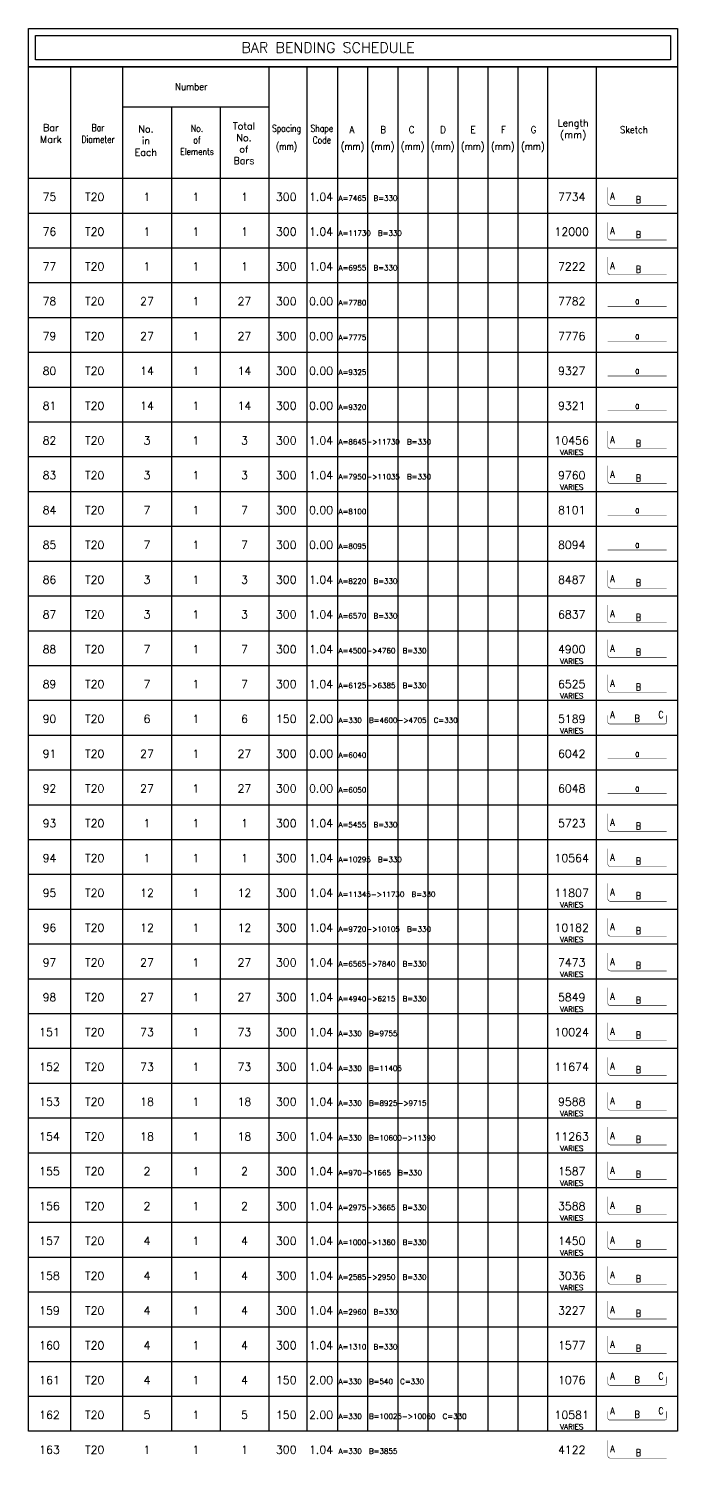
# Model space of a CAD drawing. Extents: x 660761725 to 1323371458, y 2734871439 to 5470067957.
# Drawn here: x 661904022 to 661908681, y 2734938265 to 2734948536 of the extents above; entities that cross this region are included whole.
import ezdxf
from ezdxf.enums import TextEntityAlignment as Align

# ---------------------------------------------------------------- set-up
doc = ezdxf.new("R2010")
doc.units = 0
for name, color, linetype in [('S-SCHEDULE', 140, 'Continuous'), ('S-SKETCH', 1, 'Continuous'), ('S-TEXT-SKETCH', 255, 'Continuous')]:
    doc.layers.add(name, color=color, linetype=linetype)
doc.styles.add('ARMACAD-OGER', font='romans.shx')
doc.styles.add('ROMANS', font='romans.shx')
doc.styles.add('ROMANT', font='romant')

# ---------------------------------------------------------------- blocks, each defined once
blk = doc.blocks.new('cadf_50')
at = {"color": 9}
for p, q in [((0, -42), (186.35, -42)), ((0, -52), (186.35, -52)), ((0, -62), (186.35, -62)), ((0, -72), (186.35, -72)), ((0, -82), (186.35, -82)), ((0, -92), (186.35, -92)), ((0, -102), (186.35, -102)), ((0, -112), (186.35, -112)), ((0, -122), (186.35, -122)), ((0, -132), (186.35, -132)), ((0, -142), (186.35, -142)), ((0, -152), (186.35, -152)), ((0, -162), (186.35, -162)), ((0, -172), (186.35, -172)), ((0, -182), (186.35, -182)), ((0, -192), (186.35, -192)), ((0, -202), (186.35, -202)), ((0, -212), (186.35, -212)), ((0, -222), (186.35, -222)), ((0, -232), (186.35, -232)), ((0, -242), (186.35, -242)), ((0, -252), (186.35, -252)), ((0, -262), (186.35, -262)), ((0, -272), (186.35, -272)), ((0, -282), (186.35, -282)), ((0, -292), (186.35, -292)), ((0, -302), (186.35, -302)), ((0, -312), (186.35, -312)), ((0, -322), (186.35, -322)), ((0, -332), (186.35, -332)), ((0, -342), (186.35, -342)), ((0, -352), (186.35, -352)), ((0, -362), (186.35, -362)), ((0, -372), (186.35, -372)), ((0, -382), (186.35, -382))]:
    blk.add_line(p, q, dxfattribs=at)
at = {"color": 140}
for points in [[(0, 11), (186.35, 11), (186.35, 0), (0, 0)], [(2, 9), (184.35, 9), (184.35, 2), (2, 2)]]:
    blk.add_lwpolyline(points, close=True, dxfattribs=at)
at = {"layer": 'S-SCHEDULE'}
for p, q in [((0, -392), (0, 0)), ((12, 0), (12, -392)), ((27, 0), (27, -392)), ((69, 0), (69, -392)), ((79.87, 0), (79.87, -392)), ((88.75, 0), (88.75, -392)), ((97.38, 0), (97.38, -392)), ((106.02, 0), (106.02, -392)), ((114.65, 0), (114.65, -392)), ((123.28, 0), (123.28, -392)), ((131.91, 0), (131.91, -392)), ((140.55, 0), (140.55, -392)), ((149.18, -392), (149.18, 0)), ((163.15, -392), (163.15, 0)), ((27, -11.45), (69, -11.45)), ((41, -11.45), (41, -392)), ((55, -11.45), (55, -392)), ((0, -32), (186.35, -32))]:
    blk.add_line(p, q, dxfattribs=at)
at = {"layer": 'S-SCHEDULE', "flags": 128}
blk.add_lwpolyline([(0, -392), (0, 0), (186.35, 0), (186.35, -392)], close=True, dxfattribs=at)
at = {"color": 140, "insert": (61.14, 7.05), "char_height": 3, "width": 81.5392, "attachment_point": 1, "rotation": 0.0004, "style": 'ROMANT'}
blk.add_mtext('{\\Fromant|c0;BAR BENDING SCHEDULE}', dxfattribs=at)
at = {"layer": 'S-SCHEDULE', "style": 'ARMACAD-OGER'}
for s, width, p in [('Number', 0.9, (46.74, -5.72)), ('(mm)', 0.8, (74.08, -23)), ('(mm)', 0.9, (93.05, -23)), ('(mm)', 0.9, (101.68, -23)), ('(mm)', 0.9, (110.32, -23)), ('(mm)', 0.9, (118.95, -23)), ('(mm)', 0.9, (127.58, -23)), ('(mm)', 0.9, (136.21, -23)), ('(mm)', 0.9, (144.85, -23))]:
    blk.add_text(s, height=2, dxfattribs=dict(at, width=width)).set_placement(p, align=Align.MIDDLE)
at = {"layer": 'S-SCHEDULE', "style": 'ARMACAD-OGER', "width": 0.9}
for s, p in [('A', (92.87, -18)), ('B', (101.86, -18)), ('C', (110.01, -18)), ('D', (119.05, -18)), ('E', (127.67, -18)), ('F', (136.4, -18)), ('G', (145.02, -18)), ('Sketch', (173.87, -18))]:
    blk.add_text(s, height=2, dxfattribs=at).set_placement(p, align=Align.MIDDLE_CENTER)
at = {"layer": 'S-SCHEDULE', "char_height": 2, "attachment_point": 2, "style": 'ARMACAD-OGER'}
for s, insert, width in [('Total No. of Bars', (61.86, -15.98), 3.2105), ('Length (mm)', (156.42, -15.11), 8.2105), ('Bar\\PMark', (6.41, -16.47), 27.5713), ('{\\W0.8;Bar\\PDiameter}', (19.94, -16.48), 15.2105), ('No. \\Pin\\PEach', (33.7, -16.86), 23.5714), ('{\\W0.8;No.\\Pof\\PElements}', (48.39, -16.65), 17.2105), ('{\\W0.8;Spacing}', (74.08, -16.7), 28.6571), ('{\\W0.8;Shape\\PCode}', (84.23, -16.7), 28.6571)]:
    blk.add_mtext(s, dxfattribs=dict(at, insert=insert, width=width))
blk = doc.blocks.new('33-CFSHP37')
at = {"layer": 'S-SKETCH', "const_width": 0.2}
blk.add_lwpolyline([(-1, 1), (-22.96875, 1, -0.4142135624), (-24, 2.03125), (-24, 8)], format="xyb", dxfattribs=at)
at = {"layer": 'S-TEXT-SKETCH', "style": 'ROMANS', "width": 0.8}
blk.add_attdef('A', text='', height=2, dxfattribs=at).set_placement((-23, 6), align=Align.TOP_LEFT)
blk.add_attdef('B', text='', height=2, dxfattribs=at).set_placement((-11.984375, 1), align=Align.BOTTOM_CENTER)
blk = doc.blocks.new('1-CFSHP20')
at = {"layer": 'S-SKETCH', "const_width": 0.2}
blk.add_lwpolyline([(-24, 2), (-1, 2)], dxfattribs=at)
at = {"layer": 'S-TEXT-SKETCH', "linetype": 'ByBlock', "style": 'ROMANS', "width": 0.7}
blk.add_attdef('A', text='', height=2, dxfattribs=at).set_placement((-12.5, 2), align=Align.BOTTOM_CENTER)
blk = doc.blocks.new('49-Cfshp38d')
at = {"layer": 'S-SKETCH', "const_width": 0.2}
blk.add_lwpolyline([(-24, 5.35), (-24, 2.82, 0.414214), (-23.18, 2), (-1.83, 2, 0.414214), (-1, 2.82), (-1, 5.35)], format="xyb", dxfattribs=at)
at = {"layer": 'S-TEXT-SKETCH', "style": 'ROMANS', "width": 0.8}
blk.add_attdef('A', text='', height=2, dxfattribs=at).set_placement((-23, 3.42), align=Align.BOTTOM_LEFT)
blk.add_attdef('C', text='', height=2, dxfattribs=at).set_placement((-2.24, 3.42), align=Align.BOTTOM_RIGHT)
blk.add_attdef('B', text='', height=2, dxfattribs=at).set_placement((-12.5, 2.01), align=Align.BOTTOM_CENTER)

msp = doc.modelspace()

# ---------------------------------------------------------------- block references
at = {"layer": 'S-SCHEDULE', "xscale": 25, "yscale": 25, "zscale": 25}
msp.add_blockref('cadf_50', (661904022.26617789, 2734948261), dxfattribs=at)
at = {"layer": 'S-SCHEDULE'}
ref = msp.add_blockref('33-CFSHP37', (661908622.26617789, 2734947248.48338318), dxfattribs=dict(at, xscale=18.375, yscale=18.375, zscale=18.375))
ref.add_attrib('A', 'A', dxfattribs={"layer": 'S-TEXT-SKETCH', "color": 7, "height": 50, "style": 'ROMANS', "width": 0.8}).set_placement((661908199.64117789, 2734947358.73338318), align=Align.TOP_LEFT)
ref.add_attrib('B', 'B', dxfattribs={"layer": 'S-TEXT-SKETCH', "color": 7, "height": 50, "style": 'ROMANS', "width": 0.8}).set_placement((661908402.05328727, 2734947266.85838318), align=Align.BOTTOM_CENTER)
ref = msp.add_blockref('33-CFSHP37', (661908622.26617789, 2734946998.48338318), dxfattribs=dict(at, xscale=18.375, yscale=18.375, zscale=18.375))
ref.add_attrib('A', 'A', dxfattribs={"layer": 'S-TEXT-SKETCH', "color": 7, "height": 50, "style": 'ROMANS', "width": 0.8}).set_placement((661908199.64117789, 2734947108.73338318), align=Align.TOP_LEFT)
ref.add_attrib('B', 'B', dxfattribs={"layer": 'S-TEXT-SKETCH', "color": 7, "height": 50, "style": 'ROMANS', "width": 0.8}).set_placement((661908402.05328727, 2734947016.85838318), align=Align.BOTTOM_CENTER)
ref = msp.add_blockref('33-CFSHP37', (661908622.26617789, 2734946748.48338318), dxfattribs=dict(at, xscale=18.375, yscale=18.375, zscale=18.375))
ref.add_attrib('A', 'A', dxfattribs={"layer": 'S-TEXT-SKETCH', "color": 7, "height": 50, "style": 'ROMANS', "width": 0.8}).set_placement((661908199.64117789, 2734946858.73338318), align=Align.TOP_LEFT)
ref.add_attrib('B', 'B', dxfattribs={"layer": 'S-TEXT-SKETCH', "color": 7, "height": 50, "style": 'ROMANS', "width": 0.8}).set_placement((661908402.05328727, 2734946766.85838318), align=Align.BOTTOM_CENTER)
ref = msp.add_blockref('1-CFSHP20', (661908622.26617789, 2734946503.75), dxfattribs=dict(at, xscale=18.375, yscale=18.375, zscale=18.375))
ref.add_attrib('A', 'a', dxfattribs={"layer": 'S-TEXT-SKETCH', "color": 7, "linetype": 'ByBlock', "height": 50, "style": 'ROMANS', "width": 0.7}).set_placement((661908392.57867789, 2734946540.5), align=Align.BOTTOM_CENTER)
ref = msp.add_blockref('1-CFSHP20', (661908622.26617789, 2734946253.75), dxfattribs=dict(at, xscale=18.375, yscale=18.375, zscale=18.375))
ref.add_attrib('A', 'a', dxfattribs={"layer": 'S-TEXT-SKETCH', "color": 7, "linetype": 'ByBlock', "height": 50, "style": 'ROMANS', "width": 0.7}).set_placement((661908392.57867789, 2734946290.5), align=Align.BOTTOM_CENTER)
ref = msp.add_blockref('1-CFSHP20', (661908622.26617789, 2734946003.75), dxfattribs=dict(at, xscale=18.375, yscale=18.375, zscale=18.375))
ref.add_attrib('A', 'a', dxfattribs={"layer": 'S-TEXT-SKETCH', "color": 7, "linetype": 'ByBlock', "height": 50, "style": 'ROMANS', "width": 0.7}).set_placement((661908392.57867789, 2734946040.5), align=Align.BOTTOM_CENTER)
ref = msp.add_blockref('1-CFSHP20', (661908622.26617789, 2734945753.75), dxfattribs=dict(at, xscale=18.375, yscale=18.375, zscale=18.375))
ref.add_attrib('A', 'a', dxfattribs={"layer": 'S-TEXT-SKETCH', "color": 7, "linetype": 'ByBlock', "height": 50, "style": 'ROMANS', "width": 0.7}).set_placement((661908392.57867789, 2734945790.5), align=Align.BOTTOM_CENTER)
ref = msp.add_blockref('33-CFSHP37', (661908622.26617789, 2734945498.48338318), dxfattribs=dict(at, xscale=18.375, yscale=18.375, zscale=18.375))
ref.add_attrib('A', 'A', dxfattribs={"layer": 'S-TEXT-SKETCH', "color": 7, "height": 50, "style": 'ROMANS', "width": 0.8}).set_placement((661908199.64117789, 2734945608.73338318), align=Align.TOP_LEFT)
ref.add_attrib('B', 'B', dxfattribs={"layer": 'S-TEXT-SKETCH', "color": 7, "height": 50, "style": 'ROMANS', "width": 0.8}).set_placement((661908402.05328727, 2734945516.85838318), align=Align.BOTTOM_CENTER)
ref = msp.add_blockref('33-CFSHP37', (661908622.26617789, 2734945248.48338318), dxfattribs=dict(at, xscale=18.375, yscale=18.375, zscale=18.375))
ref.add_attrib('A', 'A', dxfattribs={"layer": 'S-TEXT-SKETCH', "color": 7, "height": 50, "style": 'ROMANS', "width": 0.8}).set_placement((661908199.64117789, 2734945358.73338318), align=Align.TOP_LEFT)
ref.add_attrib('B', 'B', dxfattribs={"layer": 'S-TEXT-SKETCH', "color": 7, "height": 50, "style": 'ROMANS', "width": 0.8}).set_placement((661908402.05328727, 2734945266.85838318), align=Align.BOTTOM_CENTER)
ref = msp.add_blockref('1-CFSHP20', (661908622.26617789, 2734945003.75), dxfattribs=dict(at, xscale=18.375, yscale=18.375, zscale=18.375))
ref.add_attrib('A', 'a', dxfattribs={"layer": 'S-TEXT-SKETCH', "color": 7, "linetype": 'ByBlock', "height": 50, "style": 'ROMANS', "width": 0.7}).set_placement((661908392.57867789, 2734945040.5), align=Align.BOTTOM_CENTER)
ref = msp.add_blockref('1-CFSHP20', (661908622.26617789, 2734944753.75), dxfattribs=dict(at, xscale=18.375, yscale=18.375, zscale=18.375))
ref.add_attrib('A', 'a', dxfattribs={"layer": 'S-TEXT-SKETCH', "color": 7, "linetype": 'ByBlock', "height": 50, "style": 'ROMANS', "width": 0.7}).set_placement((661908392.57867789, 2734944790.5), align=Align.BOTTOM_CENTER)
ref = msp.add_blockref('33-CFSHP37', (661908622.26617789, 2734944498.48338318), dxfattribs=dict(at, xscale=18.375, yscale=18.375, zscale=18.375))
ref.add_attrib('A', 'A', dxfattribs={"layer": 'S-TEXT-SKETCH', "color": 7, "height": 50, "style": 'ROMANS', "width": 0.8}).set_placement((661908199.64117789, 2734944608.73338318), align=Align.TOP_LEFT)
ref.add_attrib('B', 'B', dxfattribs={"layer": 'S-TEXT-SKETCH', "color": 7, "height": 50, "style": 'ROMANS', "width": 0.8}).set_placement((661908402.05328727, 2734944516.85838318), align=Align.BOTTOM_CENTER)
ref = msp.add_blockref('33-CFSHP37', (661908622.26617789, 2734944248.48338318), dxfattribs=dict(at, xscale=18.375, yscale=18.375, zscale=18.375))
ref.add_attrib('A', 'A', dxfattribs={"layer": 'S-TEXT-SKETCH', "color": 7, "height": 50, "style": 'ROMANS', "width": 0.8}).set_placement((661908199.64117789, 2734944358.73338318), align=Align.TOP_LEFT)
ref.add_attrib('B', 'B', dxfattribs={"layer": 'S-TEXT-SKETCH', "color": 7, "height": 50, "style": 'ROMANS', "width": 0.8}).set_placement((661908402.05328727, 2734944266.85838318), align=Align.BOTTOM_CENTER)
ref = msp.add_blockref('33-CFSHP37', (661908622.26617789, 2734943998.48338318), dxfattribs=dict(at, xscale=18.375, yscale=18.375, zscale=18.375))
ref.add_attrib('A', 'A', dxfattribs={"layer": 'S-TEXT-SKETCH', "color": 7, "height": 50, "style": 'ROMANS', "width": 0.8}).set_placement((661908199.64117789, 2734944108.73338318), align=Align.TOP_LEFT)
ref.add_attrib('B', 'B', dxfattribs={"layer": 'S-TEXT-SKETCH', "color": 7, "height": 50, "style": 'ROMANS', "width": 0.8}).set_placement((661908402.05328727, 2734944016.85838318), align=Align.BOTTOM_CENTER)
ref = msp.add_blockref('33-CFSHP37', (661908622.26617789, 2734943748.48338318), dxfattribs=dict(at, xscale=18.375, yscale=18.375, zscale=18.375))
ref.add_attrib('A', 'A', dxfattribs={"layer": 'S-TEXT-SKETCH', "color": 7, "height": 50, "style": 'ROMANS', "width": 0.8}).set_placement((661908199.64117789, 2734943858.73338318), align=Align.TOP_LEFT)
ref.add_attrib('B', 'B', dxfattribs={"layer": 'S-TEXT-SKETCH', "color": 7, "height": 50, "style": 'ROMANS', "width": 0.8}).set_placement((661908402.05328727, 2734943766.85838318), align=Align.BOTTOM_CENTER)
ref = msp.add_blockref('49-Cfshp38d', (661908622.26617789, 2734943503.75), dxfattribs=dict(at, xscale=18.375, yscale=18.375, zscale=18.375))
ref.add_attrib('A', 'A', dxfattribs={"layer": 'S-TEXT-SKETCH', "color": 7, "height": 50, "style": 'ROMANS', "width": 0.8}).set_placement((661908199.64117789, 2734943566.68438005), align=Align.BOTTOM_LEFT)
ref.add_attrib('B', 'B', dxfattribs={"layer": 'S-TEXT-SKETCH', "color": 7, "height": 50, "style": 'ROMANS', "width": 0.8}).set_placement((661908392.57867789, 2734943540.75757599), align=Align.BOTTOM_CENTER)
ref.add_attrib('C', 'C', dxfattribs={"layer": 'S-TEXT-SKETCH', "color": 7, "height": 50, "style": 'ROMANS', "width": 0.8}).set_placement((661908581.10617805, 2734943566.68438005), align=Align.BOTTOM_RIGHT)
ref = msp.add_blockref('1-CFSHP20', (661908622.26617789, 2734943253.75), dxfattribs=dict(at, xscale=18.375, yscale=18.375, zscale=18.375))
ref.add_attrib('A', 'a', dxfattribs={"layer": 'S-TEXT-SKETCH', "color": 7, "linetype": 'ByBlock', "height": 50, "style": 'ROMANS', "width": 0.7}).set_placement((661908392.57867789, 2734943290.5), align=Align.BOTTOM_CENTER)
ref = msp.add_blockref('1-CFSHP20', (661908622.26617789, 2734943003.75), dxfattribs=dict(at, xscale=18.375, yscale=18.375, zscale=18.375))
ref.add_attrib('A', 'a', dxfattribs={"layer": 'S-TEXT-SKETCH', "color": 7, "linetype": 'ByBlock', "height": 50, "style": 'ROMANS', "width": 0.7}).set_placement((661908392.57867789, 2734943040.5), align=Align.BOTTOM_CENTER)
ref = msp.add_blockref('33-CFSHP37', (661908622.26617789, 2734942748.48338318), dxfattribs=dict(at, xscale=18.375, yscale=18.375, zscale=18.375))
ref.add_attrib('A', 'A', dxfattribs={"layer": 'S-TEXT-SKETCH', "color": 7, "height": 50, "style": 'ROMANS', "width": 0.8}).set_placement((661908199.64117789, 2734942858.73338318), align=Align.TOP_LEFT)
ref.add_attrib('B', 'B', dxfattribs={"layer": 'S-TEXT-SKETCH', "color": 7, "height": 50, "style": 'ROMANS', "width": 0.8}).set_placement((661908402.05328727, 2734942766.85838318), align=Align.BOTTOM_CENTER)
ref = msp.add_blockref('33-CFSHP37', (661908622.26617789, 2734942498.48338318), dxfattribs=dict(at, xscale=18.375, yscale=18.375, zscale=18.375))
ref.add_attrib('A', 'A', dxfattribs={"layer": 'S-TEXT-SKETCH', "color": 7, "height": 50, "style": 'ROMANS', "width": 0.8}).set_placement((661908199.64117789, 2734942608.73338318), align=Align.TOP_LEFT)
ref.add_attrib('B', 'B', dxfattribs={"layer": 'S-TEXT-SKETCH', "color": 7, "height": 50, "style": 'ROMANS', "width": 0.8}).set_placement((661908402.05328727, 2734942516.85838318), align=Align.BOTTOM_CENTER)
ref = msp.add_blockref('33-CFSHP37', (661908622.26617789, 2734942248.48338318), dxfattribs=dict(at, xscale=18.375, yscale=18.375, zscale=18.375))
ref.add_attrib('A', 'A', dxfattribs={"layer": 'S-TEXT-SKETCH', "color": 7, "height": 50, "style": 'ROMANS', "width": 0.8}).set_placement((661908199.64117789, 2734942358.73338318), align=Align.TOP_LEFT)
ref.add_attrib('B', 'B', dxfattribs={"layer": 'S-TEXT-SKETCH', "color": 7, "height": 50, "style": 'ROMANS', "width": 0.8}).set_placement((661908402.05328727, 2734942266.85838318), align=Align.BOTTOM_CENTER)
ref = msp.add_blockref('33-CFSHP37', (661908622.26617789, 2734941998.48338318), dxfattribs=dict(at, xscale=18.375, yscale=18.375, zscale=18.375))
ref.add_attrib('A', 'A', dxfattribs={"layer": 'S-TEXT-SKETCH', "color": 7, "height": 50, "style": 'ROMANS', "width": 0.8}).set_placement((661908199.64117789, 2734942108.73338318), align=Align.TOP_LEFT)
ref.add_attrib('B', 'B', dxfattribs={"layer": 'S-TEXT-SKETCH', "color": 7, "height": 50, "style": 'ROMANS', "width": 0.8}).set_placement((661908402.05328727, 2734942016.85838318), align=Align.BOTTOM_CENTER)
ref = msp.add_blockref('33-CFSHP37', (661908622.26617789, 2734941748.48338318), dxfattribs=dict(at, xscale=18.375, yscale=18.375, zscale=18.375))
ref.add_attrib('A', 'A', dxfattribs={"layer": 'S-TEXT-SKETCH', "color": 7, "height": 50, "style": 'ROMANS', "width": 0.8}).set_placement((661908199.64117789, 2734941858.73338318), align=Align.TOP_LEFT)
ref.add_attrib('B', 'B', dxfattribs={"layer": 'S-TEXT-SKETCH', "color": 7, "height": 50, "style": 'ROMANS', "width": 0.8}).set_placement((661908402.05328727, 2734941766.85838318), align=Align.BOTTOM_CENTER)
ref = msp.add_blockref('33-CFSHP37', (661908622.26617789, 2734941498.48338318), dxfattribs=dict(at, xscale=18.375, yscale=18.375, zscale=18.375))
ref.add_attrib('A', 'A', dxfattribs={"layer": 'S-TEXT-SKETCH', "color": 7, "height": 50, "style": 'ROMANS', "width": 0.8}).set_placement((661908199.64117789, 2734941608.73338318), align=Align.TOP_LEFT)
ref.add_attrib('B', 'B', dxfattribs={"layer": 'S-TEXT-SKETCH', "color": 7, "height": 50, "style": 'ROMANS', "width": 0.8}).set_placement((661908402.05328727, 2734941516.85838318), align=Align.BOTTOM_CENTER)
ref = msp.add_blockref('33-CFSHP37', (661908622.26617789, 2734941248.48338318), dxfattribs=dict(at, xscale=18.375, yscale=18.375, zscale=18.375))
ref.add_attrib('A', 'A', dxfattribs={"layer": 'S-TEXT-SKETCH', "color": 7, "height": 50, "style": 'ROMANS', "width": 0.8}).set_placement((661908199.64117789, 2734941358.73338318), align=Align.TOP_LEFT)
ref.add_attrib('B', 'B', dxfattribs={"layer": 'S-TEXT-SKETCH', "color": 7, "height": 50, "style": 'ROMANS', "width": 0.8}).set_placement((661908402.05328727, 2734941266.85838318), align=Align.BOTTOM_CENTER)
ref = msp.add_blockref('33-CFSHP37', (661908622.26617789, 2734940998.48338318), dxfattribs=dict(at, xscale=18.375, yscale=18.375, zscale=18.375))
ref.add_attrib('A', 'A', dxfattribs={"layer": 'S-TEXT-SKETCH', "color": 7, "height": 50, "style": 'ROMANS', "width": 0.8}).set_placement((661908199.64117789, 2734941108.73338318), align=Align.TOP_LEFT)
ref.add_attrib('B', 'B', dxfattribs={"layer": 'S-TEXT-SKETCH', "color": 7, "height": 50, "style": 'ROMANS', "width": 0.8}).set_placement((661908402.05328727, 2734941016.85838318), align=Align.BOTTOM_CENTER)
ref = msp.add_blockref('33-CFSHP37', (661908622.26617789, 2734940748.48338318), dxfattribs=dict(at, xscale=18.375, yscale=18.375, zscale=18.375))
ref.add_attrib('A', 'A', dxfattribs={"layer": 'S-TEXT-SKETCH', "color": 7, "height": 50, "style": 'ROMANS', "width": 0.8}).set_placement((661908199.64117789, 2734940858.73338318), align=Align.TOP_LEFT)
ref.add_attrib('B', 'B', dxfattribs={"layer": 'S-TEXT-SKETCH', "color": 7, "height": 50, "style": 'ROMANS', "width": 0.8}).set_placement((661908402.05328727, 2734940766.85838318), align=Align.BOTTOM_CENTER)
ref = msp.add_blockref('33-CFSHP37', (661908622.26617789, 2734940498.48338318), dxfattribs=dict(at, xscale=18.375, yscale=18.375, zscale=18.375))
ref.add_attrib('A', 'A', dxfattribs={"layer": 'S-TEXT-SKETCH', "color": 7, "height": 50, "style": 'ROMANS', "width": 0.8}).set_placement((661908199.64117789, 2734940608.73338318), align=Align.TOP_LEFT)
ref.add_attrib('B', 'B', dxfattribs={"layer": 'S-TEXT-SKETCH', "color": 7, "height": 50, "style": 'ROMANS', "width": 0.8}).set_placement((661908402.05328727, 2734940516.85838318), align=Align.BOTTOM_CENTER)
ref = msp.add_blockref('33-CFSHP37', (661908622.26617789, 2734940248.48338318), dxfattribs=dict(at, xscale=18.375, yscale=18.375, zscale=18.375))
ref.add_attrib('A', 'A', dxfattribs={"layer": 'S-TEXT-SKETCH', "color": 7, "height": 50, "style": 'ROMANS', "width": 0.8}).set_placement((661908199.64117789, 2734940358.73338318), align=Align.TOP_LEFT)
ref.add_attrib('B', 'B', dxfattribs={"layer": 'S-TEXT-SKETCH', "color": 7, "height": 50, "style": 'ROMANS', "width": 0.8}).set_placement((661908402.05328727, 2734940266.85838318), align=Align.BOTTOM_CENTER)
ref = msp.add_blockref('33-CFSHP37', (661908622.26617789, 2734939998.48338318), dxfattribs=dict(at, xscale=18.375, yscale=18.375, zscale=18.375))
ref.add_attrib('A', 'A', dxfattribs={"layer": 'S-TEXT-SKETCH', "color": 7, "height": 50, "style": 'ROMANS', "width": 0.8}).set_placement((661908199.64117789, 2734940108.73338318), align=Align.TOP_LEFT)
ref.add_attrib('B', 'B', dxfattribs={"layer": 'S-TEXT-SKETCH', "color": 7, "height": 50, "style": 'ROMANS', "width": 0.8}).set_placement((661908402.05328727, 2734940016.85838318), align=Align.BOTTOM_CENTER)
ref = msp.add_blockref('33-CFSHP37', (661908622.26617789, 2734939748.48338318), dxfattribs=dict(at, xscale=18.375, yscale=18.375, zscale=18.375))
ref.add_attrib('A', 'A', dxfattribs={"layer": 'S-TEXT-SKETCH', "color": 7, "height": 50, "style": 'ROMANS', "width": 0.8}).set_placement((661908199.64117789, 2734939858.73338318), align=Align.TOP_LEFT)
ref.add_attrib('B', 'B', dxfattribs={"layer": 'S-TEXT-SKETCH', "color": 7, "height": 50, "style": 'ROMANS', "width": 0.8}).set_placement((661908402.05328727, 2734939766.85838318), align=Align.BOTTOM_CENTER)
ref = msp.add_blockref('33-CFSHP37', (661908622.26617789, 2734939498.48338318), dxfattribs=dict(at, xscale=18.375, yscale=18.375, zscale=18.375))
ref.add_attrib('A', 'A', dxfattribs={"layer": 'S-TEXT-SKETCH', "color": 7, "height": 50, "style": 'ROMANS', "width": 0.8}).set_placement((661908199.64117789, 2734939608.73338318), align=Align.TOP_LEFT)
ref.add_attrib('B', 'B', dxfattribs={"layer": 'S-TEXT-SKETCH', "color": 7, "height": 50, "style": 'ROMANS', "width": 0.8}).set_placement((661908402.05328727, 2734939516.85838318), align=Align.BOTTOM_CENTER)
ref = msp.add_blockref('33-CFSHP37', (661908622.26617789, 2734939248.48338318), dxfattribs=dict(at, xscale=18.375, yscale=18.375, zscale=18.375))
ref.add_attrib('A', 'A', dxfattribs={"layer": 'S-TEXT-SKETCH', "color": 7, "height": 50, "style": 'ROMANS', "width": 0.8}).set_placement((661908199.64117789, 2734939358.73338318), align=Align.TOP_LEFT)
ref.add_attrib('B', 'B', dxfattribs={"layer": 'S-TEXT-SKETCH', "color": 7, "height": 50, "style": 'ROMANS', "width": 0.8}).set_placement((661908402.05328727, 2734939266.85838318), align=Align.BOTTOM_CENTER)
ref = msp.add_blockref('33-CFSHP37', (661908622.26617789, 2734938998.48338318), dxfattribs=dict(at, xscale=18.375, yscale=18.375, zscale=18.375))
ref.add_attrib('A', 'A', dxfattribs={"layer": 'S-TEXT-SKETCH', "color": 7, "height": 50, "style": 'ROMANS', "width": 0.8}).set_placement((661908199.64117789, 2734939108.73338318), align=Align.TOP_LEFT)
ref.add_attrib('B', 'B', dxfattribs={"layer": 'S-TEXT-SKETCH', "color": 7, "height": 50, "style": 'ROMANS', "width": 0.8}).set_placement((661908402.05328727, 2734939016.85838318), align=Align.BOTTOM_CENTER)
ref = msp.add_blockref('49-Cfshp38d', (661908622.26617789, 2734938753.75), dxfattribs=dict(at, xscale=18.375, yscale=18.375, zscale=18.375))
ref.add_attrib('A', 'A', dxfattribs={"layer": 'S-TEXT-SKETCH', "color": 7, "height": 50, "style": 'ROMANS', "width": 0.8}).set_placement((661908199.64117789, 2734938816.68438005), align=Align.BOTTOM_LEFT)
ref.add_attrib('B', 'B', dxfattribs={"layer": 'S-TEXT-SKETCH', "color": 7, "height": 50, "style": 'ROMANS', "width": 0.8}).set_placement((661908392.57867789, 2734938790.75757599), align=Align.BOTTOM_CENTER)
ref.add_attrib('C', 'C', dxfattribs={"layer": 'S-TEXT-SKETCH', "color": 7, "height": 50, "style": 'ROMANS', "width": 0.8}).set_placement((661908581.10617805, 2734938816.68438005), align=Align.BOTTOM_RIGHT)
ref = msp.add_blockref('49-Cfshp38d', (661908622.26617789, 2734938503.75), dxfattribs=dict(at, xscale=18.375, yscale=18.375, zscale=18.375))
ref.add_attrib('A', 'A', dxfattribs={"layer": 'S-TEXT-SKETCH', "color": 7, "height": 50, "style": 'ROMANS', "width": 0.8}).set_placement((661908199.64117789, 2734938566.68438005), align=Align.BOTTOM_LEFT)
ref.add_attrib('B', 'B', dxfattribs={"layer": 'S-TEXT-SKETCH', "color": 7, "height": 50, "style": 'ROMANS', "width": 0.8}).set_placement((661908392.57867789, 2734938540.75757599), align=Align.BOTTOM_CENTER)
ref.add_attrib('C', 'C', dxfattribs={"layer": 'S-TEXT-SKETCH', "color": 7, "height": 50, "style": 'ROMANS', "width": 0.8}).set_placement((661908581.10617805, 2734938566.68438005), align=Align.BOTTOM_RIGHT)
ref = msp.add_blockref('33-CFSHP37', (661908622.26617789, 2734938248.48338318), dxfattribs=dict(at, xscale=18.375, yscale=18.375, zscale=18.375))
ref.add_attrib('A', 'A', dxfattribs={"layer": 'S-TEXT-SKETCH', "color": 7, "height": 50, "style": 'ROMANS', "width": 0.8}).set_placement((661908199.64117789, 2734938358.73338318), align=Align.TOP_LEFT)
ref.add_attrib('B', 'B', dxfattribs={"layer": 'S-TEXT-SKETCH', "color": 7, "height": 50, "style": 'ROMANS', "width": 0.8}).set_placement((661908402.05328727, 2734938266.85838318), align=Align.BOTTOM_CENTER)

# ---------------------------------------------------------------- texts
at = {"layer": 'S-SCHEDULE', "style": 'ROMANS'}
for s, height, p in [('T20', 57.5, (661904497.26617789, 2734947298.5)), ('1', 57.5, (661904872.26617789, 2734947298.5)), ('1', 57.5, (661905222.26617789, 2734947298.5)), ('1', 57.5, (661905572.26617789, 2734947298.5)), ('300', 57.5, (661905872.26617789, 2734947298.5)), ('1.04', 57.5, (661906122.26617789, 2734947298.5)), ('7734', 57.5, (661907922.26617789, 2734947298.5)), ('T20', 57.5, (661904497.26617789, 2734947048.5)), ('1', 57.5, (661904872.26617789, 2734947048.5)), ('1', 57.5, (661905222.26617789, 2734947048.5)), ('1', 57.5, (661905572.26617789, 2734947048.5)), ('300', 57.5, (661905872.26617789, 2734947048.5)), ('1.04', 57.5, (661906122.26617789, 2734947048.5)), ('12000', 57.5, (661907922.26617789, 2734947048.5)), ('T20', 57.5, (661904497.26617789, 2734946798.5)), ('1', 57.5, (661904872.26617789, 2734946798.5)), ('1', 57.5, (661905222.26617789, 2734946798.5)), ('1', 57.5, (661905572.26617789, 2734946798.5)), ('300', 57.5, (661905872.26617789, 2734946798.5)), ('1.04', 57.5, (661906122.26617789, 2734946798.5)), ('7222', 57.5, (661907922.26617789, 2734946798.5)), ('T20', 57.5, (661904497.26617789, 2734946548.5)), ('27', 57.5, (661904872.26617789, 2734946548.5)), ('1', 57.5, (661905222.26617789, 2734946548.5)), ('27', 57.5, (661905572.26617789, 2734946548.5)), ('300', 57.5, (661905872.26617789, 2734946548.5)), ('0.00', 57.5, (661906122.26617789, 2734946548.5)), ('7782', 57.5, (661907922.26617789, 2734946548.5)), ('T20', 57.5, (661904497.26617789, 2734946298.5)), ('27', 57.5, (661904872.26617789, 2734946298.5)), ('1', 57.5, (661905222.26617789, 2734946298.5)), ('27', 57.5, (661905572.26617789, 2734946298.5)), ('300', 57.5, (661905872.26617789, 2734946298.5)), ('0.00', 57.5, (661906122.26617789, 2734946298.5)), ('7776', 57.5, (661907922.26617789, 2734946298.5)), ('T20', 57.5, (661904497.26617789, 2734946048.5)), ('14', 57.5, (661904872.26617789, 2734946048.5)), ('1', 57.5, (661905222.26617789, 2734946048.5)), ('14', 57.5, (661905572.26617789, 2734946048.5)), ('300', 57.5, (661905872.26617789, 2734946048.5)), ('0.00', 57.5, (661906122.26617789, 2734946048.5)), ('9327', 57.5, (661907922.26617789, 2734946048.5)), ('T20', 57.5, (661904497.26617789, 2734945798.5)), ('14', 57.5, (661904872.26617789, 2734945798.5)), ('1', 57.5, (661905222.26617789, 2734945798.5)), ('14', 57.5, (661905572.26617789, 2734945798.5)), ('300', 57.5, (661905872.26617789, 2734945798.5)), ('0.00', 57.5, (661906122.26617789, 2734945798.5)), ('9321', 57.5, (661907922.26617789, 2734945798.5)), ('T20', 57.5, (661904497.26617789, 2734945548.5)), ('3', 57.5, (661904872.26617789, 2734945548.5)), ('1', 57.5, (661905222.26617789, 2734945548.5)), ('3', 57.5, (661905572.26617789, 2734945548.5)), ('300', 57.5, (661905872.26617789, 2734945548.5)), ('1.04', 57.5, (661906122.26617789, 2734945548.5)), ('10456', 57.5, (661907922.26617789, 2734945548.5)), ('VARIES', 37.5, (661907922.26617789, 2734945473.5)), ('T20', 57.5, (661904497.26617789, 2734945298.5)), ('3', 57.5, (661904872.26617789, 2734945298.5)), ('1', 57.5, (661905222.26617789, 2734945298.5)), ('3', 57.5, (661905572.26617789, 2734945298.5)), ('300', 57.5, (661905872.26617789, 2734945298.5)), ('1.04', 57.5, (661906122.26617789, 2734945298.5)), ('9760', 57.5, (661907922.26617789, 2734945298.5)), ('VARIES', 37.5, (661907922.26617789, 2734945223.5)), ('T20', 57.5, (661904497.26617789, 2734945048.5)), ('7', 57.5, (661904872.26617789, 2734945048.5)), ('1', 57.5, (661905222.26617789, 2734945048.5)), ('7', 57.5, (661905572.26617789, 2734945048.5)), ('300', 57.5, (661905872.26617789, 2734945048.5)), ('0.00', 57.5, (661906122.26617789, 2734945048.5)), ('8101', 57.5, (661907922.26617789, 2734945048.5)), ('T20', 57.5, (661904497.26617789, 2734944798.5)), ('7', 57.5, (661904872.26617789, 2734944798.5)), ('1', 57.5, (661905222.26617789, 2734944798.5)), ('7', 57.5, (661905572.26617789, 2734944798.5)), ('300', 57.5, (661905872.26617789, 2734944798.5)), ('0.00', 57.5, (661906122.26617789, 2734944798.5)), ('8094', 57.5, (661907922.26617789, 2734944798.5)), ('T20', 57.5, (661904497.26617789, 2734944548.5)), ('3', 57.5, (661904872.26617789, 2734944548.5)), ('1', 57.5, (661905222.26617789, 2734944548.5)), ('3', 57.5, (661905572.26617789, 2734944548.5)), ('300', 57.5, (661905872.26617789, 2734944548.5)), ('1.04', 57.5, (661906122.26617789, 2734944548.5)), ('8487', 57.5, (661907922.26617789, 2734944548.5)), ('T20', 57.5, (661904497.26617789, 2734944298.5)), ('3', 57.5, (661904872.26617789, 2734944298.5)), ('1', 57.5, (661905222.26617789, 2734944298.5)), ('3', 57.5, (661905572.26617789, 2734944298.5)), ('300', 57.5, (661905872.26617789, 2734944298.5)), ('1.04', 57.5, (661906122.26617789, 2734944298.5)), ('6837', 57.5, (661907922.26617789, 2734944298.5)), ('T20', 57.5, (661904497.26617789, 2734944048.5)), ('7', 57.5, (661904872.26617789, 2734944048.5)), ('1', 57.5, (661905222.26617789, 2734944048.5)), ('7', 57.5, (661905572.26617789, 2734944048.5)), ('300', 57.5, (661905872.26617789, 2734944048.5)), ('1.04', 57.5, (661906122.26617789, 2734944048.5)), ('4900', 57.5, (661907922.26617789, 2734944048.5)), ('VARIES', 37.5, (661907922.26617789, 2734943973.5)), ('T20', 57.5, (661904497.26617789, 2734943798.5)), ('7', 57.5, (661904872.26617789, 2734943798.5)), ('1', 57.5, (661905222.26617789, 2734943798.5)), ('7', 57.5, (661905572.26617789, 2734943798.5)), ('300', 57.5, (661905872.26617789, 2734943798.5)), ('1.04', 57.5, (661906122.26617789, 2734943798.5)), ('6525', 57.5, (661907922.26617789, 2734943798.5)), ('VARIES', 37.5, (661907922.26617789, 2734943723.5)), ('T20', 57.5, (661904497.26617789, 2734943548.5)), ('6', 57.5, (661904872.26617789, 2734943548.5)), ('1', 57.5, (661905222.26617789, 2734943548.5)), ('6', 57.5, (661905572.26617789, 2734943548.5)), ('150', 57.5, (661905872.26617789, 2734943548.5)), ('2.00', 57.5, (661906122.26617789, 2734943548.5)), ('5189', 57.5, (661907922.26617789, 2734943548.5)), ('VARIES', 37.5, (661907922.26617789, 2734943473.5)), ('T20', 57.5, (661904497.26617789, 2734943298.5)), ('27', 57.5, (661904872.26617789, 2734943298.5)), ('1', 57.5, (661905222.26617789, 2734943298.5)), ('27', 57.5, (661905572.26617789, 2734943298.5)), ('300', 57.5, (661905872.26617789, 2734943298.5)), ('0.00', 57.5, (661906122.26617789, 2734943298.5)), ('6042', 57.5, (661907922.26617789, 2734943298.5)), ('T20', 57.5, (661904497.26617789, 2734943048.5)), ('27', 57.5, (661904872.26617789, 2734943048.5)), ('1', 57.5, (661905222.26617789, 2734943048.5)), ('27', 57.5, (661905572.26617789, 2734943048.5)), ('300', 57.5, (661905872.26617789, 2734943048.5)), ('0.00', 57.5, (661906122.26617789, 2734943048.5)), ('6048', 57.5, (661907922.26617789, 2734943048.5)), ('T20', 57.5, (661904497.26617789, 2734942798.5)), ('1', 57.5, (661904872.26617789, 2734942798.5)), ('1', 57.5, (661905222.26617789, 2734942798.5)), ('1', 57.5, (661905572.26617789, 2734942798.5)), ('300', 57.5, (661905872.26617789, 2734942798.5)), ('1.04', 57.5, (661906122.26617789, 2734942798.5)), ('5723', 57.5, (661907922.26617789, 2734942798.5)), ('T20', 57.5, (661904497.26617789, 2734942548.5)), ('1', 57.5, (661904872.26617789, 2734942548.5)), ('1', 57.5, (661905222.26617789, 2734942548.5)), ('1', 57.5, (661905572.26617789, 2734942548.5)), ('300', 57.5, (661905872.26617789, 2734942548.5)), ('1.04', 57.5, (661906122.26617789, 2734942548.5)), ('10564', 57.5, (661907922.26617789, 2734942548.5)), ('T20', 57.5, (661904497.26617789, 2734942298.5)), ('12', 57.5, (661904872.26617789, 2734942298.5)), ('1', 57.5, (661905222.26617789, 2734942298.5)), ('12', 57.5, (661905572.26617789, 2734942298.5)), ('300', 57.5, (661905872.26617789, 2734942298.5)), ('1.04', 57.5, (661906122.26617789, 2734942298.5)), ('11807', 57.5, (661907922.26617789, 2734942298.5)), ('VARIES', 37.5, (661907922.26617789, 2734942223.5)), ('T20', 57.5, (661904497.26617789, 2734942048.5)), ('12', 57.5, (661904872.26617789, 2734942048.5)), ('1', 57.5, (661905222.26617789, 2734942048.5)), ('12', 57.5, (661905572.26617789, 2734942048.5)), ('300', 57.5, (661905872.26617789, 2734942048.5)), ('1.04', 57.5, (661906122.26617789, 2734942048.5)), ('10182', 57.5, (661907922.26617789, 2734942048.5)), ('VARIES', 37.5, (661907922.26617789, 2734941973.5)), ('T20', 57.5, (661904497.26617789, 2734941798.5)), ('27', 57.5, (661904872.26617789, 2734941798.5)), ('1', 57.5, (661905222.26617789, 2734941798.5)), ('27', 57.5, (661905572.26617789, 2734941798.5)), ('300', 57.5, (661905872.26617789, 2734941798.5)), ('1.04', 57.5, (661906122.26617789, 2734941798.5)), ('7473', 57.5, (661907922.26617789, 2734941798.5)), ('VARIES', 37.5, (661907922.26617789, 2734941723.5)), ('T20', 57.5, (661904497.26617789, 2734941548.5)), ('27', 57.5, (661904872.26617789, 2734941548.5)), ('1', 57.5, (661905222.26617789, 2734941548.5)), ('27', 57.5, (661905572.26617789, 2734941548.5)), ('300', 57.5, (661905872.26617789, 2734941548.5)), ('1.04', 57.5, (661906122.26617789, 2734941548.5)), ('5849', 57.5, (661907922.26617789, 2734941548.5)), ('VARIES', 37.5, (661907922.26617789, 2734941473.5)), ('T20', 57.5, (661904497.26617789, 2734941298.5)), ('73', 57.5, (661904872.26617789, 2734941298.5)), ('1', 57.5, (661905222.26617789, 2734941298.5)), ('73', 57.5, (661905572.26617789, 2734941298.5)), ('300', 57.5, (661905872.26617789, 2734941298.5)), ('1.04', 57.5, (661906122.26617789, 2734941298.5)), ('10024', 57.5, (661907922.26617789, 2734941298.5)), ('T20', 57.5, (661904497.26617789, 2734941048.5)), ('73', 57.5, (661904872.26617789, 2734941048.5)), ('1', 57.5, (661905222.26617789, 2734941048.5)), ('73', 57.5, (661905572.26617789, 2734941048.5)), ('300', 57.5, (661905872.26617789, 2734941048.5)), ('1.04', 57.5, (661906122.26617789, 2734941048.5)), ('11674', 57.5, (661907922.26617789, 2734941048.5)), ('T20', 57.5, (661904497.26617789, 2734940798.5)), ('18', 57.5, (661904872.26617789, 2734940798.5)), ('1', 57.5, (661905222.26617789, 2734940798.5)), ('18', 57.5, (661905572.26617789, 2734940798.5)), ('300', 57.5, (661905872.26617789, 2734940798.5)), ('1.04', 57.5, (661906122.26617789, 2734940798.5)), ('9588', 57.5, (661907922.26617789, 2734940798.5)), ('VARIES', 37.5, (661907922.26617789, 2734940723.5)), ('T20', 57.5, (661904497.26617789, 2734940548.5)), ('18', 57.5, (661904872.26617789, 2734940548.5)), ('1', 57.5, (661905222.26617789, 2734940548.5)), ('18', 57.5, (661905572.26617789, 2734940548.5)), ('300', 57.5, (661905872.26617789, 2734940548.5)), ('1.04', 57.5, (661906122.26617789, 2734940548.5)), ('11263', 57.5, (661907922.26617789, 2734940548.5)), ('VARIES', 37.5, (661907922.26617789, 2734940473.5)), ('T20', 57.5, (661904497.26617789, 2734940298.5)), ('2', 57.5, (661904872.26617789, 2734940298.5)), ('1', 57.5, (661905222.26617789, 2734940298.5)), ('2', 57.5, (661905572.26617789, 2734940298.5)), ('300', 57.5, (661905872.26617789, 2734940298.5)), ('1.04', 57.5, (661906122.26617789, 2734940298.5)), ('1587', 57.5, (661907922.26617789, 2734940298.5)), ('VARIES', 37.5, (661907922.26617789, 2734940223.5)), ('T20', 57.5, (661904497.26617789, 2734940048.5)), ('2', 57.5, (661904872.26617789, 2734940048.5)), ('1', 57.5, (661905222.26617789, 2734940048.5)), ('2', 57.5, (661905572.26617789, 2734940048.5)), ('300', 57.5, (661905872.26617789, 2734940048.5)), ('1.04', 57.5, (661906122.26617789, 2734940048.5)), ('3588', 57.5, (661907922.26617789, 2734940048.5)), ('VARIES', 37.5, (661907922.26617789, 2734939973.5)), ('T20', 57.5, (661904497.26617789, 2734939798.5)), ('4', 57.5, (661904872.26617789, 2734939798.5)), ('1', 57.5, (661905222.26617789, 2734939798.5)), ('4', 57.5, (661905572.26617789, 2734939798.5)), ('300', 57.5, (661905872.26617789, 2734939798.5)), ('1.04', 57.5, (661906122.26617789, 2734939798.5)), ('1450', 57.5, (661907922.26617789, 2734939798.5)), ('VARIES', 37.5, (661907922.26617789, 2734939723.5)), ('T20', 57.5, (661904497.26617789, 2734939548.5)), ('4', 57.5, (661904872.26617789, 2734939548.5)), ('1', 57.5, (661905222.26617789, 2734939548.5)), ('4', 57.5, (661905572.26617789, 2734939548.5)), ('300', 57.5, (661905872.26617789, 2734939548.5)), ('1.04', 57.5, (661906122.26617789, 2734939548.5)), ('3036', 57.5, (661907922.26617789, 2734939548.5)), ('VARIES', 37.5, (661907922.26617789, 2734939473.5)), ('T20', 57.5, (661904497.26617789, 2734939298.5)), ('4', 57.5, (661904872.26617789, 2734939298.5)), ('1', 57.5, (661905222.26617789, 2734939298.5)), ('4', 57.5, (661905572.26617789, 2734939298.5)), ('300', 57.5, (661905872.26617789, 2734939298.5)), ('1.04', 57.5, (661906122.26617789, 2734939298.5)), ('3227', 57.5, (661907922.26617789, 2734939298.5)), ('T20', 57.5, (661904497.26617789, 2734939048.5)), ('4', 57.5, (661904872.26617789, 2734939048.5)), ('1', 57.5, (661905222.26617789, 2734939048.5)), ('4', 57.5, (661905572.26617789, 2734939048.5)), ('300', 57.5, (661905872.26617789, 2734939048.5)), ('1.04', 57.5, (661906122.26617789, 2734939048.5)), ('1577', 57.5, (661907922.26617789, 2734939048.5)), ('T20', 57.5, (661904497.26617789, 2734938798.5)), ('4', 57.5, (661904872.26617789, 2734938798.5)), ('1', 57.5, (661905222.26617789, 2734938798.5)), ('4', 57.5, (661905572.26617789, 2734938798.5)), ('150', 57.5, (661905872.26617789, 2734938798.5)), ('2.00', 57.5, (661906122.26617789, 2734938798.5)), ('1076', 57.5, (661907922.26617789, 2734938798.5)), ('T20', 57.5, (661904497.26617789, 2734938548.5)), ('5', 57.5, (661904872.26617789, 2734938548.5)), ('1', 57.5, (661905222.26617789, 2734938548.5)), ('5', 57.5, (661905572.26617789, 2734938548.5)), ('150', 57.5, (661905872.26617789, 2734938548.5)), ('2.00', 57.5, (661906122.26617789, 2734938548.5)), ('10581', 57.5, (661907922.26617789, 2734938548.5)), ('VARIES', 37.5, (661907922.26617789, 2734938473.5)), ('T20', 57.5, (661904497.26617789, 2734938298.5)), ('1', 57.5, (661904872.26617789, 2734938298.5)), ('1', 57.5, (661905222.26617789, 2734938298.5)), ('1', 57.5, (661905572.26617789, 2734938298.5)), ('300', 57.5, (661905872.26617789, 2734938298.5)), ('1.04', 57.5, (661906122.26617789, 2734938298.5)), ('4122', 57.5, (661907922.26617789, 2734938298.5))]:
    msp.add_text(s, height=height, dxfattribs=at).set_placement(p, align=Align.CENTER)
for s, insert, char_height, width, attachment_point in [('{\\FRomanS;\\C140;75}', (661904172.26617789, 2734947298.5), 57.5, 230, 8), (' A=7465  B=330 ', (661906222.26617789, 2734947336), 37.5, 2400, 1), ('{\\FRomanS;\\C140;76}', (661904172.26617789, 2734947048.5), 57.5, 230, 8), (' A=11730  B=330 ', (661906222.26617789, 2734947086), 37.5, 2400, 1), ('{\\FRomanS;\\C140;77}', (661904172.26617789, 2734946798.5), 57.5, 230, 8), (' A=6955  B=330 ', (661906222.26617789, 2734946836), 37.5, 2400, 1), ('{\\FRomanS;\\C140;78}', (661904172.26617789, 2734946548.5), 57.5, 230, 8), (' A=7780 ', (661906222.26617789, 2734946586), 37.5, 2400, 1), ('{\\FRomanS;\\C140;79}', (661904172.26617789, 2734946298.5), 57.5, 230, 8), (' A=7775 ', (661906222.26617789, 2734946336), 37.5, 2400, 1), ('{\\FRomanS;\\C140;80}', (661904172.26617789, 2734946048.5), 57.5, 230, 8), (' A=9325 ', (661906222.26617789, 2734946086), 37.5, 2400, 1), ('{\\FRomanS;\\C140;81}', (661904172.26617789, 2734945798.5), 57.5, 230, 8), (' A=9320 ', (661906222.26617789, 2734945836), 37.5, 2400, 1), ('{\\FRomanS;\\C140;82}', (661904172.26617789, 2734945548.5), 57.5, 230, 8), (' A=8645->11730  B=330 ', (661906222.26617789, 2734945586), 37.5, 2400, 1), ('{\\FRomanS;\\C140;83}', (661904172.26617789, 2734945298.5), 57.5, 230, 8), (' A=7950->11035  B=330 ', (661906222.26617789, 2734945336), 37.5, 2400, 1), ('{\\FRomanS;\\C140;84}', (661904172.26617789, 2734945048.5), 57.5, 230, 8), (' A=8100 ', (661906222.26617789, 2734945086), 37.5, 2400, 1), ('{\\FRomanS;\\C140;85}', (661904172.26617789, 2734944798.5), 57.5, 230, 8), (' A=8095 ', (661906222.26617789, 2734944836), 37.5, 2400, 1), ('{\\FRomanS;\\C140;86}', (661904172.26617789, 2734944548.5), 57.5, 230, 8), (' A=8220  B=330 ', (661906222.26617789, 2734944586), 37.5, 2400, 1), ('{\\FRomanS;\\C140;87}', (661904172.26617789, 2734944298.5), 57.5, 230, 8), (' A=6570  B=330 ', (661906222.26617789, 2734944336), 37.5, 2400, 1), ('{\\FRomanS;\\C140;88}', (661904172.26617789, 2734944048.5), 57.5, 230, 8), (' A=4500->4760  B=330 ', (661906222.26617789, 2734944086), 37.5, 2400, 1), ('{\\FRomanS;\\C140;89}', (661904172.26617789, 2734943798.5), 57.5, 230, 8), (' A=6125->6385  B=330 ', (661906222.26617789, 2734943836), 37.5, 2400, 1), ('{\\FRomanS;\\C140;90}', (661904172.26617789, 2734943548.5), 57.5, 230, 8), (' A=330  B=4600->4705  C=330 ', (661906222.26617789, 2734943586), 37.5, 2400, 1), ('{\\FRomanS;\\C140;91}', (661904172.26617789, 2734943298.5), 57.5, 230, 8), (' A=6040 ', (661906222.26617789, 2734943336), 37.5, 2400, 1), ('{\\FRomanS;\\C140;92}', (661904172.26617789, 2734943048.5), 57.5, 230, 8), (' A=6050 ', (661906222.26617789, 2734943086), 37.5, 2400, 1), ('{\\FRomanS;\\C140;93}', (661904172.26617789, 2734942798.5), 57.5, 230, 8), (' A=5455  B=330 ', (661906222.26617789, 2734942836), 37.5, 2400, 1), ('{\\FRomanS;\\C140;94}', (661904172.26617789, 2734942548.5), 57.5, 230, 8), (' A=10295  B=330 ', (661906222.26617789, 2734942586), 37.5, 2400, 1), ('{\\FRomanS;\\C140;95}', (661904172.26617789, 2734942298.5), 57.5, 230, 8), (' A=11345->11730  B=330 ', (661906222.26617789, 2734942336), 37.5, 2400, 1), ('{\\FRomanS;\\C140;96}', (661904172.26617789, 2734942048.5), 57.5, 230, 8), (' A=9720->10105  B=330 ', (661906222.26617789, 2734942086), 37.5, 2400, 1), ('{\\FRomanS;\\C140;97}', (661904172.26617789, 2734941798.5), 57.5, 230, 8), (' A=6565->7840  B=330 ', (661906222.26617789, 2734941836), 37.5, 2400, 1), ('{\\FRomanS;\\C140;98}', (661904172.26617789, 2734941548.5), 57.5, 230, 8), (' A=4940->6215  B=330 ', (661906222.26617789, 2734941586), 37.5, 2400, 1), ('{\\FRomanS;\\C140;151}', (661904172.26617789, 2734941298.5), 57.5, 230, 8), (' A=330  B=9755 ', (661906222.26617789, 2734941336), 37.5, 2400, 1), ('{\\FRomanS;\\C140;152}', (661904172.26617789, 2734941048.5), 57.5, 230, 8), (' A=330  B=11405 ', (661906222.26617789, 2734941086), 37.5, 2400, 1), ('{\\FRomanS;\\C140;153}', (661904172.26617789, 2734940798.5), 57.5, 230, 8), (' A=330  B=8925->9715 ', (661906222.26617789, 2734940836), 37.5, 2400, 1), ('{\\FRomanS;\\C140;154}', (661904172.26617789, 2734940548.5), 57.5, 230, 8), (' A=330  B=10600->11390 ', (661906222.26617789, 2734940586), 37.5, 2400, 1), ('{\\FRomanS;\\C140;155}', (661904172.26617789, 2734940298.5), 57.5, 230, 8), (' A=970->1665  B=330 ', (661906222.26617789, 2734940336), 37.5, 2400, 1), ('{\\FRomanS;\\C140;156}', (661904172.26617789, 2734940048.5), 57.5, 230, 8), (' A=2975->3665  B=330 ', (661906222.26617789, 2734940086), 37.5, 2400, 1), ('{\\FRomanS;\\C140;157}', (661904172.26617789, 2734939798.5), 57.5, 230, 8), (' A=1000->1360  B=330 ', (661906222.26617789, 2734939836), 37.5, 2400, 1), ('{\\FRomanS;\\C140;158}', (661904172.26617789, 2734939548.5), 57.5, 230, 8), (' A=2585->2950  B=330 ', (661906222.26617789, 2734939586), 37.5, 2400, 1), ('{\\FRomanS;\\C140;159}', (661904172.26617789, 2734939298.5), 57.5, 230, 8), (' A=2960  B=330 ', (661906222.26617789, 2734939336), 37.5, 2400, 1), ('{\\FRomanS;\\C140;160}', (661904172.26617789, 2734939048.5), 57.5, 230, 8), (' A=1310  B=330 ', (661906222.26617789, 2734939086), 37.5, 2400, 1), ('{\\FRomanS;\\C140;161}', (661904172.26617789, 2734938798.5), 57.5, 230, 8), (' A=330  B=540  C=330 ', (661906222.26617789, 2734938836), 37.5, 2400, 1), ('{\\FRomanS;\\C140;162}', (661904172.26617789, 2734938548.5), 57.5, 230, 8), (' A=330  B=10025->10060  C=330 ', (661906222.26617789, 2734938586), 37.5, 2400, 1), ('{\\FRomanS;\\C140;163}', (661904172.26617789, 2734938298.5), 57.5, 230, 8), (' A=330  B=3855 ', (661906222.26617789, 2734938336), 37.5, 2400, 1)]:
    msp.add_mtext(s, dxfattribs=dict(at, insert=insert, char_height=char_height, width=width, attachment_point=attachment_point))

doc.saveas('drawing.dxf')
